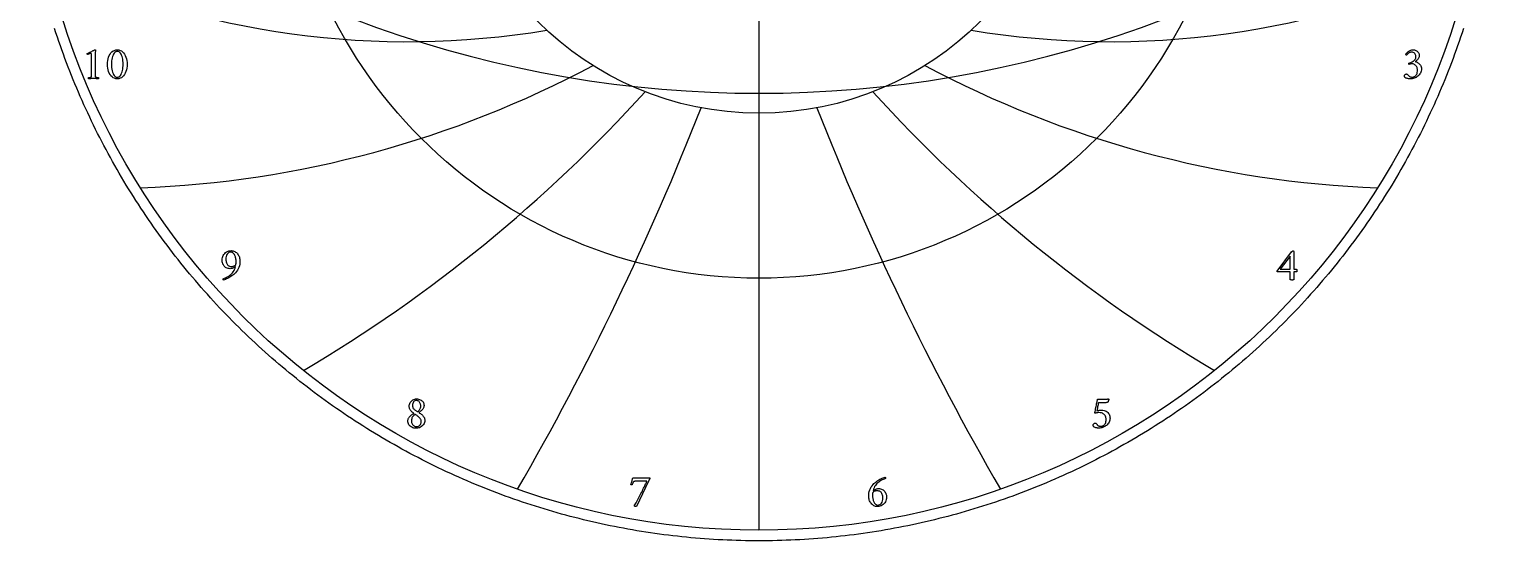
# Model space of a CAD drawing. Header units: millimetres. Extents: x -71 to 71, y -71 to 73.
# Drawn here: x -70.2 to 70.2, y -71.2 to -22 of the extents above; entities that cross this region are included whole.
import ezdxf

# ---------------------------------------------------------------- set-up
doc = ezdxf.new("R2010")
doc.units = ezdxf.units.MM
for name, color, linetype in [('CUT_OUTER', 1, 'Continuous'), ('ENGRAVE', 7, 'Continuous'), ('ENGRAVE_FINE', 8, 'Continuous'), ('TEXT', 5, 'Continuous')]:
    doc.layers.add(name, color=color, linetype=linetype)

msp = doc.modelspace()

# ---------------------------------------------------------------- linework, layer by layer
at = {"layer": 'CUT_OUTER'}
msp.add_lwpolyline([(67.7612, -21.9251), (67.6254, -22.3404), (67.487, -22.7549), (67.3462, -23.1686), (67.2027, -23.5814), (67.0568, -23.9933), (66.9083, -24.4043), (66.7573, -24.8144), (66.6038, -25.2235), (66.4477, -25.6317), (66.2892, -26.039), (66.1282, -26.4452), (65.9647, -26.8505), (65.7987, -27.2547), (65.6302, -27.6579), (65.4593, -28.0601), (65.2859, -28.4612), (65.11, -28.8613), (64.9317, -29.2603), (64.7509, -29.6581), (64.5677, -30.0549), (64.3821, -30.4505), (64.1941, -30.8449), (64.0036, -31.2382), (63.8107, -31.6304), (63.6154, -32.0213), (63.4178, -32.4111), (63.2177, -32.7996), (63.0152, -33.1868), (62.8104, -33.5729), (62.6033, -33.9576), (62.3937, -34.3411), (62.1818, -34.7233), (61.9676, -35.1042), (61.751, -35.4838), (61.5321, -35.862), (61.3109, -36.2389), (61.0874, -36.6144), (60.8616, -36.9885), (60.6335, -37.3613), (60.4031, -37.7326), (60.1705, -38.1025), (59.9355, -38.471), (59.6984, -38.838), (59.4589, -39.2036), (59.2173, -39.5677), (58.9734, -39.9303), (58.7273, -40.2914), (58.4789, -40.651), (58.2284, -41.0091), (57.9757, -41.3656), (57.7208, -41.7205), (57.4637, -42.0739), (57.2044, -42.4257), (56.943, -42.7759), (56.6795, -43.1245), (56.4138, -43.4715), (56.146, -43.8168), (55.8761, -44.1605), (55.6041, -44.5025), (55.33, -44.8428), (55.0538, -45.1815), (54.7755, -45.5184), (54.4952, -45.8537), (54.2128, -46.1872), (53.9284, -46.519), (53.642, -46.849), (53.3535, -47.1773), (53.063, -47.5037), (52.7705, -47.8284), (52.4761, -48.1513), (52.1796, -48.4724), (51.8812, -48.7917), (51.5809, -49.1091), (51.2786, -49.4246), (50.9743, -49.7384), (50.6682, -50.0502), (50.3601, -50.3601), (50.0502, -50.6682), (49.7384, -50.9743), (49.4246, -51.2786), (49.1091, -51.5809), (48.7917, -51.8812), (48.4724, -52.1796), (48.1513, -52.4761), (47.8284, -52.7705), (47.5037, -53.063), (47.1773, -53.3535), (46.849, -53.642), (46.519, -53.9284), (46.1872, -54.2128), (45.8537, -54.4952), (45.5184, -54.7755), (45.1815, -55.0538), (44.8428, -55.33), (44.5025, -55.6041), (44.1605, -55.8761), (43.8168, -56.146), (43.4715, -56.4138), (43.1245, -56.6795), (42.7759, -56.943), (42.4257, -57.2044), (42.0739, -57.4637), (41.7205, -57.7208), (41.3656, -57.9757), (41.0091, -58.2284), (40.651, -58.4789), (40.2914, -58.7273), (39.9303, -58.9734), (39.5677, -59.2173), (39.2036, -59.4589), (38.838, -59.6984), (38.471, -59.9355), (38.1025, -60.1705), (37.7326, -60.4031), (37.3613, -60.6335), (36.9885, -60.8616), (36.6144, -61.0874), (36.2389, -61.3109), (35.862, -61.5321), (35.4838, -61.751), (35.1042, -61.9676), (34.7233, -62.1818), (34.3411, -62.3937), (33.9576, -62.6033), (33.5729, -62.8104), (33.1868, -63.0152), (32.7996, -63.2177), (32.4111, -63.4178), (32.0213, -63.6154), (31.6304, -63.8107), (31.2382, -64.0036), (30.8449, -64.1941), (30.4505, -64.3821), (30.0549, -64.5677), (29.6581, -64.7509), (29.2603, -64.9317), (28.8613, -65.11), (28.4612, -65.2859), (28.0601, -65.4593), (27.6579, -65.6302), (27.2547, -65.7987), (26.8505, -65.9647), (26.4452, -66.1282), (26.039, -66.2892), (25.6317, -66.4477), (25.2235, -66.6038), (24.8144, -66.7573), (24.4043, -66.9083), (23.9933, -67.0568), (23.5814, -67.2027), (23.1686, -67.3462), (22.7549, -67.487), (22.3404, -67.6254), (21.9251, -67.7612), (21.5089, -67.8945), (21.0919, -68.0252), (20.6741, -68.1533), (20.2555, -68.2789), (19.8362, -68.4019), (19.4161, -68.5223), (18.9953, -68.6401), (18.5738, -68.7554), (18.1515, -68.8681), (17.7286, -68.9781), (17.305, -69.0856), (16.8808, -69.1905), (16.456, -69.2928), (16.0305, -69.3925), (15.6044, -69.4895), (15.1777, -69.5839), (14.7505, -69.6758), (14.3227, -69.765), (13.8943, -69.8515), (13.4655, -69.9355), (13.0361, -70.0168), (12.6062, -70.0954), (12.1759, -70.1715), (11.7451, -70.2449), (11.3139, -70.3156), (10.8822, -70.3837), (10.4501, -70.4492), (10.0177, -70.5119), (9.5848, -70.5721), (9.1516, -70.6296), (8.7181, -70.6844), (8.2842, -70.7366), (7.85, -70.7861), (7.4155, -70.8329), (6.9808, -70.8771), (6.5458, -70.9186), (6.1105, -70.9574), (5.675, -70.9935), (5.2393, -71.027), (4.8034, -71.0578), (4.3673, -71.086), (3.931, -71.1114), (3.4946, -71.1342), (3.0581, -71.1543), (2.6214, -71.1717), (2.1847, -71.1865), (1.7478, -71.1985), (1.3109, -71.2079), (0.874, -71.2146), (0.437, -71.2187), (0, -71.22), (-0.437, -71.2187), (-0.874, -71.2146), (-1.3109, -71.2079), (-1.7478, -71.1985), (-2.1847, -71.1865), (-2.6214, -71.1717), (-3.0581, -71.1543), (-3.4946, -71.1342), (-3.931, -71.1114), (-4.3673, -71.086), (-4.8034, -71.0578), (-5.2393, -71.027), (-5.675, -70.9935), (-6.1105, -70.9574), (-6.5458, -70.9186), (-6.9808, -70.8771), (-7.4155, -70.8329), (-7.85, -70.7861), (-8.2842, -70.7366), (-8.7181, -70.6844), (-9.1516, -70.6296), (-9.5848, -70.5721), (-10.0177, -70.5119), (-10.4501, -70.4492), (-10.8822, -70.3837), (-11.3139, -70.3156), (-11.7451, -70.2449), (-12.1759, -70.1715), (-12.6062, -70.0954), (-13.0361, -70.0168), (-13.4655, -69.9355), (-13.8943, -69.8515), (-14.3227, -69.765), (-14.7505, -69.6758), (-15.1777, -69.5839), (-15.6044, -69.4895), (-16.0305, -69.3925), (-16.456, -69.2928), (-16.8808, -69.1905), (-17.305, -69.0856), (-17.7286, -68.9781), (-18.1515, -68.8681), (-18.5738, -68.7554), (-18.9953, -68.6401), (-19.4161, -68.5223), (-19.8362, -68.4019), (-20.2555, -68.2789), (-20.6741, -68.1533), (-21.0919, -68.0252), (-21.5089, -67.8945), (-21.9251, -67.7612), (-22.3404, -67.6254), (-22.7549, -67.487), (-23.1686, -67.3462), (-23.5814, -67.2027), (-23.9933, -67.0568), (-24.4043, -66.9083), (-24.8144, -66.7573), (-25.2235, -66.6038), (-25.6317, -66.4477), (-26.039, -66.2892), (-26.4452, -66.1282), (-26.8505, -65.9647), (-27.2547, -65.7987), (-27.6579, -65.6302), (-28.0601, -65.4593), (-28.4612, -65.2859), (-28.8613, -65.11), (-29.2603, -64.9317), (-29.6581, -64.7509), (-30.0549, -64.5677), (-30.4505, -64.3821), (-30.8449, -64.1941), (-31.2382, -64.0036), (-31.6304, -63.8107), (-32.0213, -63.6154), (-32.4111, -63.4178), (-32.7996, -63.2177), (-33.1868, -63.0152), (-33.5729, -62.8104), (-33.9576, -62.6033), (-34.3411, -62.3937), (-34.7233, -62.1818), (-35.1042, -61.9676), (-35.4838, -61.751), (-35.862, -61.5321), (-36.2389, -61.3109), (-36.6144, -61.0874), (-36.9885, -60.8616), (-37.3613, -60.6335), (-37.7326, -60.4031), (-38.1025, -60.1705), (-38.471, -59.9355), (-38.838, -59.6984), (-39.2036, -59.4589), (-39.5677, -59.2173), (-39.9303, -58.9734), (-40.2914, -58.7273), (-40.651, -58.4789), (-41.0091, -58.2284), (-41.3656, -57.9757), (-41.7205, -57.7208), (-42.0739, -57.4637), (-42.4257, -57.2044), (-42.7759, -56.943), (-43.1245, -56.6795), (-43.4715, -56.4138), (-43.8168, -56.146), (-44.1605, -55.8761), (-44.5025, -55.6041), (-44.8428, -55.33), (-45.1815, -55.0538), (-45.5184, -54.7755), (-45.8537, -54.4952), (-46.1872, -54.2128), (-46.519, -53.9284), (-46.849, -53.642), (-47.1773, -53.3535), (-47.5037, -53.063), (-47.8284, -52.7705), (-48.1513, -52.4761), (-48.4724, -52.1796), (-48.7917, -51.8812), (-49.1091, -51.5809), (-49.4246, -51.2786), (-49.7384, -50.9743), (-50.0502, -50.6682), (-50.3601, -50.3601), (-50.6682, -50.0502), (-50.9743, -49.7384), (-51.2786, -49.4246), (-51.5809, -49.1091), (-51.8812, -48.7917), (-52.1796, -48.4724), (-52.4761, -48.1513), (-52.7705, -47.8284), (-53.063, -47.5037), (-53.3535, -47.1773), (-53.642, -46.849), (-53.9284, -46.519), (-54.2128, -46.1872), (-54.4952, -45.8537), (-54.7755, -45.5184), (-55.0538, -45.1815), (-55.33, -44.8428), (-55.6041, -44.5025), (-55.8761, -44.1605), (-56.146, -43.8168), (-56.4138, -43.4715), (-56.6795, -43.1245), (-56.943, -42.7759), (-57.2044, -42.4257), (-57.4637, -42.0739), (-57.7208, -41.7205), (-57.9757, -41.3656), (-58.2284, -41.0091), (-58.4789, -40.651), (-58.7273, -40.2914), (-58.9734, -39.9303), (-59.2173, -39.5677), (-59.4589, -39.2036), (-59.6984, -38.838), (-59.9355, -38.471), (-60.1705, -38.1025), (-60.4031, -37.7326), (-60.6335, -37.3613), (-60.8616, -36.9885), (-61.0874, -36.6144), (-61.3109, -36.2389), (-61.5321, -35.862), (-61.751, -35.4838), (-61.9676, -35.1042), (-62.1818, -34.7233), (-62.3937, -34.3411), (-62.6033, -33.9576), (-62.8104, -33.5729), (-63.0152, -33.1868), (-63.2177, -32.7996), (-63.4178, -32.4111), (-63.6154, -32.0213), (-63.8107, -31.6304), (-64.0036, -31.2382), (-64.1941, -30.8449), (-64.3821, -30.4505), (-64.5677, -30.0549), (-64.7509, -29.6581), (-64.9317, -29.2603), (-65.11, -28.8613), (-65.2859, -28.4612), (-65.4593, -28.0601), (-65.6302, -27.6579), (-65.7987, -27.2547), (-65.9647, -26.8505), (-66.1282, -26.4452), (-66.2892, -26.039), (-66.4477, -25.6317), (-66.6038, -25.2235), (-66.7573, -24.8144), (-66.9083, -24.4043), (-67.0568, -23.9933), (-67.2027, -23.5814), (-67.3462, -23.1686), (-67.487, -22.7549), (-67.6254, -22.3404), (-67.7612, -21.9251)], dxfattribs=at)
at = {"layer": 'ENGRAVE'}
for points in [[(0, -70.2), (0, 70.2)], [(0, -70.2), (0, -30.0798)]]:
    msp.add_lwpolyline(points, dxfattribs=at)
for radius in [70.2, 45.9522, 30.0798]:
    msp.add_circle((0, 0), radius, dxfattribs=at)
for centre, radius, start, end in [((-33.8126, 58.5652), 81.7605, 244.919203, 279.430551), ((33.8126, 58.5652), 81.7605, 260.569449, 295.080797), ((-63.3354, 63.3354), 100.6695, 272.186225, 298.069736), ((63.3354, 63.3354), 100.6695, 241.930264, 267.813775), ((-115.8049, 66.86), 141.3953, 300.602742, 317.858416), ((115.8049, 66.86), 141.3953, 222.141584, 239.397258), ((-257.5953, 69.0224), 270.6123, 330.00844, 338.636277), ((257.5953, 69.0224), 270.6123, 201.363723, 209.99156)]:
    msp.add_arc(centre, radius, start, end, dxfattribs=at)
at = {"layer": 'ENGRAVE_FINE'}
msp.add_arc((0, 81.6225), 109.7821, 230.287975, 309.712025, dxfattribs=at)
at = {"layer": 'TEXT'}
for points in [[(-64.1946, -26.2529), (-64.1946, -24.5037), (-64.1958, -24.4608), (-64.1996, -24.4251), (-64.2058, -24.3965), (-64.2145, -24.3752), (-64.2263, -24.3597), (-64.2416, -24.3487), (-64.2606, -24.342), (-64.2831, -24.3398), (-64.3108, -24.3419), (-64.3451, -24.3481), (-64.3861, -24.3585), (-64.4337, -24.373), (-64.4816, -24.3889), (-64.5234, -24.4035), (-64.5591, -24.4166), (-64.5887, -24.4284), (-64.6061, -24.412), (-64.6186, -24.3941), (-64.6261, -24.3744), (-64.6286, -24.3531), (-64.6286, -24.3528), (-64.6286, -24.352), (-64.6286, -24.3506), (-64.6286, -24.3487), (-64.628, -24.3406), (-64.6263, -24.3343), (-64.6236, -24.3296), (-64.6197, -24.3265), (-64.5315, -24.2865), (-64.4442, -24.2463), (-64.3577, -24.2057), (-64.2721, -24.1649), (-64.1904, -24.1257), (-64.116, -24.0902), (-64.0487, -24.0582), (-63.9887, -24.0298), (-63.939, -24.0066), (-63.9029, -23.99), (-63.8803, -23.98), (-63.8713, -23.9767), (-63.8624, -23.9767), (-63.8522, -23.9783), (-63.8436, -23.9833), (-63.8367, -23.9916), (-63.8314, -24.0032), (-63.8273, -24.016), (-63.8237, -24.0276), (-63.8207, -24.0381), (-63.8182, -24.0475), (-63.8193, -24.0543), (-63.8226, -24.0747), (-63.8281, -24.1086), (-63.8359, -24.156), (-63.8436, -24.216), (-63.8492, -24.2872), (-63.8525, -24.3698), (-63.8536, -24.4638), (-63.8536, -26.2529), (-63.8535, -26.3008), (-63.853, -26.347), (-63.8523, -26.3915), (-63.8514, -26.4344), (-63.8493, -26.4746), (-63.8453, -26.5108), (-63.8393, -26.5432), (-63.8314, -26.5717), (-63.824, -26.5825), (-63.8104, -26.5927), (-63.7908, -26.6024), (-63.765, -26.6116), (-63.7358, -26.6197), (-63.7058, -26.6265), (-63.6749, -26.6319), (-63.6432, -26.6359), (-63.6135, -26.6388), (-63.5884, -26.6409), (-63.5681, -26.6422), (-63.5525, -26.6426), (-63.5465, -26.6531), (-63.5419, -26.6669), (-63.5388, -26.6841), (-63.537, -26.7046), (-63.5371, -26.725), (-63.5397, -26.7422), (-63.5448, -26.756), (-63.5525, -26.7666), (-63.6175, -26.7623), (-63.6798, -26.7583), (-63.7393, -26.7545), (-63.796, -26.7511), (-63.8525, -26.7482), (-63.9112, -26.7461), (-63.972, -26.7448), (-64.0352, -26.7444), (-64.0958, -26.7448), (-64.1536, -26.7461), (-64.2087, -26.7482), (-64.261, -26.7511), (-64.3139, -26.7545), (-64.3706, -26.7583), (-64.4312, -26.7623), (-64.4957, -26.7666), (-64.5033, -26.756), (-64.5084, -26.7422), (-64.5111, -26.725), (-64.5112, -26.7046), (-64.5094, -26.6841), (-64.5062, -26.6669), (-64.5017, -26.6531), (-64.4957, -26.6426), (-64.4801, -26.6422), (-64.4597, -26.6409), (-64.4347, -26.6388), (-64.4049, -26.6359), (-64.3732, -26.6319), (-64.3424, -26.6265), (-64.3123, -26.6197), (-64.2831, -26.6116), (-64.2577, -26.6024), (-64.2389, -26.5927), (-64.2267, -26.5825), (-64.2211, -26.5717), (-64.2131, -26.5432), (-64.2068, -26.5108), (-64.202, -26.4746), (-64.199, -26.4344), (-64.1971, -26.3915), (-64.1957, -26.347), (-64.1949, -26.3008), (-64.1946, -26.2529)], [(-61.728, -23.9811), (-61.5811, -23.993), (-61.4462, -24.0287), (-61.3232, -24.0882), (-61.2121, -24.1715), (-61.1132, -24.2746), (-61.0272, -24.3935), (-60.9538, -24.5282), (-60.8932, -24.6786), (-60.8457, -24.8406), (-60.8118, -25.0102), (-60.7915, -25.1872), (-60.7847, -25.3716), (-60.7916, -25.5561), (-60.8124, -25.7331), (-60.847, -25.9026), (-60.8954, -26.0647), (-60.957, -26.2152), (-61.031, -26.3503), (-61.1175, -26.4699), (-61.2165, -26.5739), (-61.3273, -26.6582), (-61.4495, -26.7184), (-61.5831, -26.7545), (-61.728, -26.7666), (-61.8691, -26.7545), (-62.0003, -26.7184), (-62.1215, -26.6582), (-62.2328, -26.5739), (-62.3329, -26.4699), (-62.4205, -26.3503), (-62.4956, -26.2152), (-62.5583, -26.0647), (-62.6077, -25.9026), (-62.643, -25.7331), (-62.6642, -25.5561), (-62.6712, -25.3716), (-62.6643, -25.1872), (-62.6435, -25.0102), (-62.6089, -24.8406), (-62.5605, -24.6786), (-62.4988, -24.5282), (-62.4243, -24.3935), (-62.3371, -24.2746), (-62.2372, -24.1715), (-62.1257, -24.0882), (-62.0036, -24.0287), (-61.8711, -23.993), (-61.728, -23.9811)], [(-61.7058, -24.1405), (-61.7934, -24.1509), (-61.8747, -24.182), (-61.9495, -24.2339), (-62.018, -24.3066), (-62.0796, -24.3967), (-62.1337, -24.5009), (-62.1804, -24.6192), (-62.2195, -24.7516), (-62.2505, -24.895), (-62.2727, -25.0461), (-62.2859, -25.205), (-62.2904, -25.3716), (-62.2859, -25.5364), (-62.2727, -25.6943), (-62.2505, -25.8453), (-62.2195, -25.9894), (-62.1809, -26.1229), (-62.1359, -26.2424), (-62.0846, -26.3477), (-62.0269, -26.4389), (-61.9636, -26.5125), (-61.8957, -26.5651), (-61.823, -26.5966), (-61.7457, -26.6071), (-61.6524, -26.5963), (-61.5674, -26.564), (-61.4908, -26.51), (-61.4224, -26.4344), (-61.3622, -26.3409), (-61.31, -26.2329), (-61.2659, -26.1106), (-61.2298, -25.9739), (-61.2017, -25.8269), (-61.1816, -25.6739), (-61.1696, -25.5147), (-61.1656, -25.3495), (-61.1698, -25.1833), (-61.1827, -25.0257), (-61.2042, -24.8766), (-61.2342, -24.7361), (-61.2718, -24.6069), (-61.3161, -24.4915), (-61.3671, -24.3899), (-61.4246, -24.3022), (-61.4879, -24.2314), (-61.5558, -24.1809), (-61.6285, -24.1506), (-61.7058, -24.1405)], [(62.9458, -23.9767), (63.0025, -23.9807), (63.062, -23.9927), (63.1243, -24.0128), (63.1893, -24.0409), (63.2534, -24.0767), (63.3128, -24.12), (63.3674, -24.1708), (63.4174, -24.2291), (63.459, -24.2944), (63.4888, -24.3664), (63.5067, -24.445), (63.5126, -24.5302), (63.5083, -24.5975), (63.4954, -24.662), (63.474, -24.7237), (63.444, -24.7826), (63.408, -24.8383), (63.3687, -24.89), (63.3261, -24.9379), (63.2801, -24.9819), (63.2338, -25.0218), (63.1899, -25.0572), (63.1485, -25.0882), (63.1096, -25.1148), (63.1727, -25.1278), (63.238, -25.1491), (63.3056, -25.1787), (63.3753, -25.2166), (63.4435, -25.2627), (63.5065, -25.3168), (63.5642, -25.379), (63.6167, -25.4491), (63.6603, -25.5273), (63.6914, -25.6135), (63.7101, -25.7078), (63.7163, -25.81), (63.7104, -25.9181), (63.6925, -26.0209), (63.6628, -26.1185), (63.6211, -26.2108), (63.5696, -26.2972), (63.5104, -26.3769), (63.4434, -26.4499), (63.3687, -26.5164), (63.2877, -26.5757), (63.2021, -26.6276), (63.1117, -26.672), (63.0166, -26.709), (62.9186, -26.7381), (62.8196, -26.7588), (62.7194, -26.7713), (62.6181, -26.7754), (62.5734, -26.7739), (62.5234, -26.7693), (62.4682, -26.7617), (62.4077, -26.7511), (62.3461, -26.7371), (62.2876, -26.7195), (62.2321, -26.6983), (62.1797, -26.6736), (62.1697, -26.6647), (62.1575, -26.6514), (62.1431, -26.6337), (62.1265, -26.6116), (62.111, -26.5869), (62.0999, -26.5618), (62.0933, -26.536), (62.0911, -26.5097), (62.0946, -26.4654), (62.1049, -26.4256), (62.1222, -26.3902), (62.1464, -26.3592), (62.1751, -26.334), (62.2057, -26.316), (62.2382, -26.3052), (62.2727, -26.3016), (62.3146, -26.3059), (62.3518, -26.3187), (62.3843, -26.3402), (62.4121, -26.3702), (62.4378, -26.4036), (62.4636, -26.435), (62.4898, -26.4645), (62.5162, -26.492), (62.5487, -26.5206), (62.5843, -26.5446), (62.6229, -26.5638), (62.6646, -26.5784), (62.7076, -26.589), (62.7504, -26.5966), (62.7929, -26.6012), (62.8351, -26.6027), (62.8928, -26.5987), (62.9508, -26.5867), (63.009, -26.5666), (63.0676, -26.5385), (63.1239, -26.5011), (63.1755, -26.4533), (63.2224, -26.3949), (63.2646, -26.3259), (63.2995, -26.2455), (63.3244, -26.1527), (63.3393, -26.0474), (63.3443, -25.9296), (63.3393, -25.8437), (63.3244, -25.763), (63.2995, -25.6876), (63.2646, -25.6174), (63.2219, -25.5533), (63.1733, -25.4962), (63.1189, -25.4459), (63.0587, -25.4026), (62.9946, -25.3677), (62.9286, -25.3428), (62.8607, -25.3279), (62.7908, -25.3229), (62.7552, -25.3243), (62.7194, -25.3284), (62.6832, -25.3354), (62.6469, -25.3451), (62.6124, -25.3553), (62.5821, -25.3639), (62.5559, -25.3708), (62.5339, -25.376), (62.5223, -25.3575), (62.514, -25.3373), (62.509, -25.3154), (62.5074, -25.2919), (62.5079, -25.2775), (62.5096, -25.2653), (62.5123, -25.2554), (62.5162, -25.2476), (62.6015, -25.2252), (62.6845, -25.1978), (62.7653, -25.1654), (62.8439, -25.1281), (62.9177, -25.0853), (62.984, -25.0367), (63.0428, -24.9823), (63.0941, -24.9221), (63.1358, -24.8553), (63.1655, -24.781), (63.1834, -24.6992), (63.1893, -24.6099), (63.1819, -24.5272), (63.1594, -24.4516), (63.1221, -24.3833), (63.0698, -24.3221), (63.0058, -24.2717), (62.9336, -24.2357), (62.8531, -24.2142), (62.7642, -24.207), (62.6978, -24.211), (62.6358, -24.223), (62.5782, -24.2431), (62.5251, -24.2712), (62.4768, -24.3035), (62.4337, -24.3365), (62.396, -24.37), (62.3634, -24.404), (62.3359, -24.4352), (62.3131, -24.4599), (62.2949, -24.4783), (62.2815, -24.4904), (62.2727, -24.4884), (62.2638, -24.4826), (62.2549, -24.4729), (62.2461, -24.4594), (62.2383, -24.4439), (62.2328, -24.4284), (62.2295, -24.4129), (62.2284, -24.3974), (62.2639, -24.3469), (62.3042, -24.2972), (62.3492, -24.2483), (62.3989, -24.2003), (62.453, -24.1546), (62.5112, -24.1129), (62.5736, -24.0749), (62.6402, -24.0409), (62.7108, -24.0128), (62.7852, -23.9927), (62.8636, -23.9807), (62.9458, -23.9767)], [(-51.5512, -46.0023), (-51.4802, -45.9779), (-51.4046, -45.9491), (-51.3241, -45.9159), (-51.239, -45.8783), (-51.1514, -45.8351), (-51.0636, -45.7853), (-50.9754, -45.7288), (-50.887, -45.6657), (-50.8005, -45.595), (-50.7182, -45.5157), (-50.64, -45.4278), (-50.5659, -45.3314), (-50.4985, -45.2252), (-50.4403, -45.1083), (-50.3911, -44.9806), (-50.3511, -44.842), (-50.4086, -44.8859), (-50.4702, -44.9245), (-50.5359, -44.9579), (-50.6058, -44.986), (-50.6757, -45.0082), (-50.7414, -45.0242), (-50.803, -45.0337), (-50.8604, -45.0369), (-50.9688, -45.0316), (-51.068, -45.0159), (-51.1581, -44.9896), (-51.239, -44.9528), (-51.3116, -44.9078), (-51.3763, -44.857), (-51.4333, -44.8004), (-51.4826, -44.738), (-51.5247, -44.6718), (-51.5601, -44.604), (-51.5889, -44.5346), (-51.611, -44.4634), (-51.6275, -44.3933), (-51.6393, -44.3267), (-51.6463, -44.2637), (-51.6487, -44.2044), (-51.6413, -44.0851), (-51.6193, -43.9708), (-51.5827, -43.8614), (-51.5313, -43.7571), (-51.4675, -43.6601), (-51.3935, -43.5728), (-51.3092, -43.4951), (-51.2147, -43.4272), (-51.1123, -43.372), (-51.0043, -43.3325), (-50.8909, -43.3089), (-50.7718, -43.301), (-50.6768, -43.3064), (-50.5864, -43.3226), (-50.5007, -43.3495), (-50.4198, -43.3873), (-50.3441, -43.434), (-50.2742, -43.4875), (-50.2101, -43.548), (-50.1519, -43.6154), (-50.0998, -43.6883), (-50.0544, -43.7654), (-50.0157, -43.8466), (-49.9836, -43.932), (-49.9584, -44.0193), (-49.9404, -44.1064), (-49.9296, -44.1931), (-49.926, -44.2796), (-49.9325, -44.4435), (-49.952, -44.6029), (-49.9846, -44.7579), (-50.0301, -44.9085), (-50.0886, -45.0521), (-50.1602, -45.1864), (-50.2447, -45.3112), (-50.3423, -45.4266), (-50.4209, -45.5091), (-50.5061, -45.5882), (-50.598, -45.6641), (-50.6966, -45.7366), (-50.7988, -45.8048), (-50.9019, -45.8678), (-51.0059, -45.9255), (-51.1106, -45.9779), (-51.214, -46.0246), (-51.3138, -46.0648), (-51.4099, -46.0987), (-51.5025, -46.1263), (-51.5166, -46.123), (-51.528, -46.113), (-51.5366, -46.0964), (-51.5424, -46.0731), (-51.5463, -46.0488), (-51.549, -46.0289), (-51.5507, -46.0134), (-51.5512, -46.0023)], [(-50.3157, -44.6516), (-50.3116, -44.6159), (-50.308, -44.5797), (-50.3049, -44.5429), (-50.3024, -44.5055), (-50.3005, -44.4678), (-50.2991, -44.4302), (-50.2983, -44.3926), (-50.298, -44.3549), (-50.2999, -44.281), (-50.3058, -44.2055), (-50.3154, -44.1282), (-50.329, -44.0494), (-50.3464, -43.971), (-50.3678, -43.8955), (-50.3929, -43.8227), (-50.422, -43.7527), (-50.4552, -43.6872), (-50.4929, -43.6281), (-50.5349, -43.5754), (-50.5814, -43.529), (-50.6321, -43.4913), (-50.6866, -43.4643), (-50.745, -43.4481), (-50.8073, -43.4427), (-50.9048, -43.4549), (-50.9938, -43.4914), (-51.0742, -43.5523), (-51.146, -43.6375), (-51.2051, -43.741), (-51.2473, -43.8567), (-51.2727, -43.9846), (-51.2811, -44.1246), (-51.2778, -44.2142), (-51.2678, -44.3012), (-51.2512, -44.3858), (-51.228, -44.4678), (-51.1972, -44.5447), (-51.1582, -44.6134), (-51.1109, -44.6742), (-51.0553, -44.7269), (-50.9908, -44.7695), (-50.9169, -44.8), (-50.8336, -44.8182), (-50.7408, -44.8243), (-50.6931, -44.8225), (-50.6429, -44.8171), (-50.5901, -44.8081), (-50.5349, -44.7955), (-50.4789, -44.7758), (-50.4237, -44.7452), (-50.3693, -44.7038), (-50.3157, -44.6516)], [(51.3653, -43.3143), (51.3817, -43.3159), (51.3957, -43.3209), (51.4072, -43.3292), (51.4162, -43.3408), (51.423, -43.3541), (51.4278, -43.3674), (51.4307, -43.3807), (51.4317, -43.394), (51.4317, -45.0989), (51.6885, -45.0989), (51.6993, -45.1022), (51.7096, -45.1122), (51.7192, -45.1288), (51.7284, -45.152), (51.7361, -45.1797), (51.7417, -45.2096), (51.745, -45.2417), (51.7461, -45.276), (51.7453, -45.2987), (51.7428, -45.3181), (51.7386, -45.3342), (51.7328, -45.3469), (51.4317, -45.3469), (51.4317, -46.1041), (51.4299, -46.1048), (51.4245, -46.1069), (51.4155, -46.1104), (51.4029, -46.1152), (51.3823, -46.1201), (51.3492, -46.1235), (51.3037, -46.1256), (51.2457, -46.1263), (51.1779, -46.1241), (51.1294, -46.1174), (51.1004, -46.1064), (51.0907, -46.0909), (51.0907, -45.3469), (49.8729, -45.3469), (49.8625, -45.3395), (49.8535, -45.3308), (49.8459, -45.3207), (49.8397, -45.3092), (49.8348, -45.2975), (49.8314, -45.2865), (49.8293, -45.2764), (49.8286, -45.2672), (51.2368, -43.425), (51.249, -43.4107), (51.2634, -43.3945), (51.28, -43.3764), (51.2988, -43.3563), (51.3179, -43.3379), (51.3354, -43.3248), (51.3511, -43.3169), (51.3653, -43.3143)], [(51.0907, -43.8324), (50.1209, -45.0989), (51.0907, -45.0989)], [(-32.9343, -57.5689), (-32.8389, -57.5736), (-32.7477, -57.5877), (-32.6607, -57.6112), (-32.5778, -57.6442), (-32.501, -57.686), (-32.4322, -57.7361), (-32.3714, -57.7945), (-32.3187, -57.8612), (-32.2761, -57.9359), (-32.2456, -58.0184), (-32.2274, -58.1086), (-32.2213, -58.2066), (-32.2263, -58.288), (-32.2412, -58.3638), (-32.2661, -58.4341), (-32.301, -58.4989), (-32.3429, -58.5586), (-32.389, -58.614), (-32.4392, -58.6649), (-32.4936, -58.7114), (-32.5494, -58.754), (-32.6038, -58.7933), (-32.6568, -58.8293), (-32.7084, -58.862), (-32.72, -58.867), (-32.7239, -58.8731), (-32.72, -58.8803), (-32.7084, -58.8886), (-32.6421, -58.9268), (-32.5761, -58.9705), (-32.5104, -59.0198), (-32.4449, -59.0746), (-32.3824, -59.1338), (-32.3254, -59.1963), (-32.2739, -59.2622), (-32.2279, -59.3314), (-32.1901, -59.4031), (-32.1632, -59.4764), (-32.147, -59.5514), (-32.1416, -59.6281), (-32.1488, -59.7338), (-32.1704, -59.834), (-32.2063, -59.9287), (-32.2567, -60.0178), (-32.3188, -60.0996), (-32.3901, -60.1722), (-32.4705, -60.2358), (-32.5601, -60.2901), (-32.656, -60.3337), (-32.7555, -60.3649), (-32.8586, -60.3836), (-32.9653, -60.3898), (-33.0794, -60.3842), (-33.1872, -60.3676), (-33.2887, -60.34), (-33.3837, -60.3012), (-33.4705, -60.2525), (-33.547, -60.1949), (-33.6133, -60.1285), (-33.6694, -60.0532), (-33.7139, -59.9705), (-33.7458, -59.8816), (-33.7649, -59.7867), (-33.7712, -59.6857), (-33.7673, -59.6165), (-33.7557, -59.5506), (-33.7363, -59.4881), (-33.7092, -59.4288), (-33.6763, -59.3729), (-33.6395, -59.3203), (-33.5988, -59.2711), (-33.5542, -59.2251), (-33.5076, -59.1825), (-33.4607, -59.1432), (-33.4135, -59.1072), (-33.366, -59.0746), (-33.3205, -59.0449), (-33.2791, -59.0181), (-33.2419, -58.994), (-33.2088, -58.9727), (-33.2022, -58.9663), (-33.2, -58.9605), (-33.2022, -58.9553), (-33.2088, -58.9506), (-33.2541, -58.9211), (-33.3013, -58.8858), (-33.3504, -58.8447), (-33.4014, -58.7978), (-33.4515, -58.7459), (-33.4978, -58.6898), (-33.5401, -58.6296), (-33.5786, -58.5653), (-33.6106, -58.4972), (-33.6334, -58.4258), (-33.6471, -58.3511), (-33.6517, -58.273), (-33.6454, -58.1817), (-33.6267, -58.0937), (-33.5956, -58.009), (-33.552, -57.9276), (-33.4982, -57.8516), (-33.4363, -57.7831), (-33.3664, -57.7221), (-33.2885, -57.6685), (-33.2049, -57.6249), (-33.118, -57.5938), (-33.0278, -57.5751), (-32.9343, -57.5689)], [(-32.9564, -57.7195), (-33.031, -57.7283), (-33.0998, -57.7549), (-33.1627, -57.7992), (-33.2199, -57.8612), (-33.2674, -57.9353), (-33.3013, -58.0162), (-33.3216, -58.1036), (-33.3284, -58.1977), (-33.3235, -58.2765), (-33.309, -58.3488), (-33.2848, -58.4149), (-33.2509, -58.4745), (-33.2103, -58.5283), (-33.1662, -58.5769), (-33.1184, -58.6202), (-33.0671, -58.6583), (-33.0156, -58.6923), (-32.9675, -58.7236), (-32.9226, -58.7521), (-32.8811, -58.7778), (-32.8761, -58.7798), (-32.87, -58.7812), (-32.8628, -58.782), (-32.8545, -58.7823), (-32.8526, -58.7823), (-32.8512, -58.7823), (-32.8504, -58.7823), (-32.8501, -58.7823), (-32.8437, -58.782), (-32.8379, -58.7812), (-32.8327, -58.7798), (-32.828, -58.7778), (-32.7649, -58.7308), (-32.7084, -58.6782), (-32.6586, -58.6201), (-32.6154, -58.5564), (-32.5805, -58.4872), (-32.5556, -58.4125), (-32.5407, -58.3322), (-32.5357, -58.2464), (-32.5389, -58.1828), (-32.5484, -58.1202), (-32.5643, -58.0588), (-32.5866, -57.9985), (-32.6147, -57.9412), (-32.6481, -57.8889), (-32.6867, -57.8415), (-32.7305, -57.7992), (-32.7795, -57.7643), (-32.8335, -57.7394), (-32.8925, -57.7244), (-32.9564, -57.7195)], [(32.9564, -58.6406), (33.08, -58.6478), (33.1939, -58.6694), (33.2981, -58.7053), (33.3926, -58.7557), (33.4771, -58.817), (33.5515, -58.8858), (33.6155, -58.962), (33.6694, -59.0458), (33.712, -59.1339), (33.7424, -59.2235), (33.7607, -59.3144), (33.7668, -59.4067), (33.7608, -59.5148), (33.743, -59.6176), (33.7132, -59.7151), (33.6716, -59.8074), (33.6201, -59.8938), (33.5609, -59.9735), (33.4939, -60.0466), (33.4192, -60.113), (33.3382, -60.1724), (33.2525, -60.2243), (33.1622, -60.2687), (33.0671, -60.3056), (32.9691, -60.3347), (32.87, -60.3555), (32.7699, -60.3679), (32.6686, -60.3721), (32.6239, -60.3705), (32.5739, -60.366), (32.5187, -60.3584), (32.4582, -60.3477), (32.3966, -60.3337), (32.3381, -60.3162), (32.2826, -60.295), (32.2301, -60.2702), (32.2202, -60.2614), (32.208, -60.2481), (32.1936, -60.2304), (32.177, -60.2082), (32.1615, -60.1836), (32.1504, -60.1584), (32.1438, -60.1327), (32.1416, -60.1064), (32.145, -60.0621), (32.1554, -60.0222), (32.1727, -59.9868), (32.1969, -59.9558), (32.2256, -59.9306), (32.2562, -59.9126), (32.2887, -59.9018), (32.3231, -59.8982), (32.3651, -59.9025), (32.4023, -59.9154), (32.4348, -59.9368), (32.4626, -59.9669), (32.4882, -60.0002), (32.5141, -60.0316), (32.5403, -60.0611), (32.5667, -60.0887), (32.5992, -60.1173), (32.6348, -60.1412), (32.6734, -60.1605), (32.715, -60.175), (32.7581, -60.1857), (32.8008, -60.1933), (32.8433, -60.1978), (32.8855, -60.1994), (32.9432, -60.1953), (33.0012, -60.1833), (33.0595, -60.1632), (33.118, -60.1352), (33.1744, -60.0978), (33.226, -60.0499), (33.2729, -59.9915), (33.3151, -59.9226), (33.35, -59.8422), (33.3749, -59.7493), (33.3898, -59.644), (33.3948, -59.5262), (33.3905, -59.4569), (33.3776, -59.3862), (33.3562, -59.3141), (33.3262, -59.2406), (33.2867, -59.1692), (33.237, -59.1033), (33.1771, -59.043), (33.107, -58.9882), (33.0253, -58.9427), (32.9309, -58.9101), (32.8238, -58.8906), (32.704, -58.8841), (32.6655, -58.8854), (32.6209, -58.8891), (32.5703, -58.8953), (32.5136, -58.9041), (32.4579, -58.9144), (32.4106, -58.9256), (32.3716, -58.9377), (32.3409, -58.9506), (32.3343, -58.9493), (32.3281, -58.9456), (32.3222, -58.9393), (32.3165, -58.9306), (32.3117, -58.9205), (32.3082, -58.9101), (32.3061, -58.8995), (32.3054, -58.8886), (32.3298, -58.7668), (32.3541, -58.645), (32.3785, -58.5232), (32.4028, -58.4014), (32.4268, -58.2817), (32.4499, -58.1662), (32.4722, -58.0548), (32.4936, -57.9475), (32.5134, -57.8472), (32.5307, -57.7566), (32.5455, -57.6756), (32.5578, -57.6043), (33.1955, -57.6043), (33.2401, -57.6038), (33.2852, -57.6021), (33.3309, -57.5993), (33.3771, -57.5955), (33.4217, -57.5909), (33.4623, -57.5861), (33.4992, -57.5809), (33.5321, -57.5755), (33.5592, -57.5707), (33.5786, -57.5672), (33.5902, -57.5652), (33.5941, -57.5645), (33.6047, -57.5708), (33.6146, -57.5766), (33.6236, -57.5819), (33.6317, -57.5866), (33.6385, -57.5916), (33.6433, -57.5977), (33.6463, -57.6049), (33.6472, -57.6132), (33.6463, -57.6225), (33.6433, -57.637), (33.6385, -57.6568), (33.6317, -57.6818), (33.6231, -57.7102), (33.6129, -57.7399), (33.601, -57.7711), (33.5874, -57.8036), (33.5724, -57.8357), (33.5559, -57.8656), (33.538, -57.8933), (33.5188, -57.9187), (33.4723, -57.9232), (33.4214, -57.9276), (33.366, -57.932), (33.3062, -57.9365), (33.2415, -57.9403), (33.1712, -57.9431), (33.0953, -57.9448), (33.014, -57.9453), (32.6508, -57.9453), (32.631, -58.0432), (32.6115, -58.1418), (32.5923, -58.2413), (32.5733, -58.3417), (32.5544, -58.4412), (32.5351, -58.5382), (32.5156, -58.6327), (32.4958, -58.7247), (32.5436, -58.7077), (32.5983, -58.692), (32.6598, -58.6778), (32.7283, -58.6649), (32.7966, -58.6543), (32.8573, -58.6467), (32.9106, -58.6421), (32.9564, -58.6406)], [(-32.9564, -60.2348), (-32.8555, -60.2265), (-32.7654, -60.2016), (-32.6861, -60.1601), (-32.6176, -60.1019), (-32.5624, -60.0303), (-32.523, -59.9481), (-32.4993, -59.8553), (-32.4914, -59.7521), (-32.4961, -59.6866), (-32.5102, -59.6231), (-32.5338, -59.5615), (-32.5667, -59.5019), (-32.606, -59.4449), (-32.6486, -59.3912), (-32.6946, -59.3408), (-32.7438, -59.2938), (-32.7939, -59.2504), (-32.8424, -59.2113), (-32.8891, -59.1763), (-32.9343, -59.1454), (-32.9744, -59.1194), (-33.0062, -59.0989), (-33.0297, -59.084), (-33.045, -59.0746), (-33.0533, -59.0707), (-33.0605, -59.0679), (-33.0666, -59.0662), (-33.0715, -59.0657), (-33.0776, -59.066), (-33.0826, -59.0668), (-33.0865, -59.0682), (-33.0892, -59.0701), (-33.1719, -59.1274), (-33.2426, -59.1886), (-33.3014, -59.2536), (-33.3483, -59.3225), (-33.3842, -59.3975), (-33.4098, -59.4809), (-33.4251, -59.5725), (-33.4302, -59.6724), (-33.4258, -59.7578), (-33.4125, -59.8368), (-33.3904, -59.9094), (-33.3594, -59.9757), (-33.3216, -60.0351), (-33.2791, -60.087), (-33.2319, -60.1314), (-33.18, -60.1684), (-33.1254, -60.1974), (-33.0699, -60.2182), (-33.0136, -60.2306), (-32.9564, -60.2348)], [(-10.8292, -65.1632), (-10.7863, -65.1628), (-10.7417, -65.1615), (-10.6955, -65.1595), (-10.6476, -65.1566), (-10.6039, -65.1537), (-10.5701, -65.1516), (-10.5463, -65.1503), (-10.5325, -65.1499), (-10.5208, -65.1524), (-10.5125, -65.1599), (-10.5075, -65.1723), (-10.5059, -65.1898), (-10.5084, -65.214), (-10.5158, -65.2424), (-10.5283, -65.2749), (-10.5457, -65.3116), (-10.5659, -65.351), (-10.5867, -65.3918), (-10.608, -65.434), (-10.6299, -65.4776), (-11.768, -67.9088), (-11.7757, -67.9146), (-11.7857, -67.9188), (-11.7979, -67.9213), (-11.8123, -67.9221), (-11.838, -67.9206), (-11.8665, -67.916), (-11.8978, -67.9084), (-11.9318, -67.8977), (-11.9628, -67.8851), (-11.985, -67.8717), (-11.9982, -67.8575), (-12.0027, -67.8424), (-11.9459, -67.7538), (-11.8864, -67.6564), (-11.8242, -67.5501), (-11.7591, -67.435), (-11.6923, -67.3137), (-11.6246, -67.1892), (-11.5561, -67.0613), (-11.4868, -66.9301), (-11.4179, -66.7978), (-11.3506, -66.6666), (-11.285, -66.5366), (-11.2211, -66.4076), (-11.1596, -66.2821), (-11.1015, -66.1624), (-11.0467, -66.0485), (-10.9952, -65.9404), (-10.9479, -65.8405), (-10.9055, -65.7511), (-10.8682, -65.6722), (-10.8358, -65.6038), (-10.8096, -65.5486), (-10.791, -65.5092), (-10.7798, -65.4855), (-10.776, -65.4776), (-11.8743, -65.4776), (-11.9346, -65.4826), (-11.9872, -65.4975), (-12.032, -65.5225), (-12.0691, -65.5573), (-12.1012, -65.603), (-12.1311, -65.6603), (-12.1588, -65.7292), (-12.1842, -65.8097), (-12.1892, -65.8214), (-12.1997, -65.8297), (-12.2158, -65.8347), (-12.2374, -65.8363), (-12.245, -65.8358), (-12.2545, -65.8341), (-12.266, -65.8313), (-12.2795, -65.8275), (-12.2929, -65.823), (-12.3044, -65.8186), (-12.3139, -65.8142), (-12.3215, -65.8097), (-12.2932, -65.7208), (-12.2656, -65.631), (-12.2389, -65.5403), (-12.213, -65.4488), (-12.1894, -65.3621), (-12.1693, -65.2855), (-12.1528, -65.2193), (-12.14, -65.1632)], [(11.4846, -66.1906), (11.5929, -66.1958), (11.6921, -66.2116), (11.7822, -66.2379), (11.8632, -66.2747), (11.9357, -66.3197), (12.0005, -66.3705), (12.0575, -66.4271), (12.1067, -66.4895), (12.149, -66.5557), (12.1848, -66.6235), (12.2143, -66.6929), (12.2374, -66.7641), (12.2548, -66.8342), (12.2673, -66.9008), (12.2747, -66.9638), (12.2772, -67.0231), (12.2699, -67.1406), (12.2479, -67.254), (12.2112, -67.3631), (12.1599, -67.4682), (12.0962, -67.5662), (12.0226, -67.6542), (11.939, -67.7322), (11.8455, -67.8003), (11.7438, -67.8555), (11.6357, -67.895), (11.5212, -67.9186), (11.4004, -67.9265), (11.3053, -67.9211), (11.215, -67.9049), (11.1293, -67.8779), (11.0484, -67.8402), (10.9727, -67.7935), (10.9028, -67.74), (10.8387, -67.6795), (10.7804, -67.6121), (10.7283, -67.5392), (10.6825, -67.4621), (10.643, -67.3809), (10.61, -67.2955), (10.5838, -67.2081), (10.5651, -67.1211), (10.5539, -67.0343), (10.5502, -66.9478), (10.5568, -66.784), (10.5767, -66.6246), (10.61, -66.4696), (10.6564, -66.319), (10.7157, -66.1754), (10.7871, -66.0411), (10.8707, -65.9163), (10.9664, -65.8009), (11.0468, -65.7184), (11.1331, -65.6393), (11.2251, -65.5634), (11.3229, -65.4909), (11.4242, -65.4225), (11.5266, -65.3592), (11.6301, -65.3008), (11.7348, -65.2473), (11.8381, -65.2), (11.9379, -65.1599), (12.0341, -65.1269), (12.1267, -65.1012), (12.1408, -65.1044), (12.1521, -65.1139), (12.1607, -65.1299), (12.1665, -65.1521), (12.1704, -65.1758), (12.1732, -65.1959), (12.1748, -65.2123), (12.1754, -65.2252), (12.1044, -65.2496), (12.0287, -65.2783), (11.9483, -65.3116), (11.8632, -65.3492), (11.7756, -65.3924), (11.6877, -65.4422), (11.5996, -65.4987), (11.5111, -65.5618), (11.4248, -65.6325), (11.3428, -65.7118), (11.2654, -65.7996), (11.1923, -65.8961), (11.1256, -66.0022), (11.0672, -66.1192), (11.0171, -66.2469), (10.9753, -66.3854), (11.0345, -66.3416), (11.0971, -66.303), (11.1629, -66.2696), (11.2321, -66.2415), (11.3011, -66.2192), (11.3661, -66.2033), (11.4273, -66.1938), (11.4846, -66.1906)], [(10.9399, -66.5759), (10.9357, -66.6116), (10.9321, -66.6478), (10.9291, -66.6846), (10.9266, -66.722), (10.9246, -66.7596), (10.9233, -66.7973), (10.9224, -66.8349), (10.9222, -66.8726), (10.9241, -66.9465), (10.9299, -67.022), (10.9396, -67.0992), (10.9532, -67.1781), (10.9707, -67.2564), (10.9925, -67.332), (11.0183, -67.4048), (11.0484, -67.4748), (11.0825, -67.5403), (11.1209, -67.5994), (11.1634, -67.6521), (11.21, -67.6985), (11.2606, -67.7362), (11.3152, -67.7632), (11.3736, -67.7794), (11.4358, -67.7848), (11.5352, -67.7726), (11.6252, -67.7361), (11.7057, -67.6752), (11.7768, -67.59), (11.835, -67.4864), (11.8765, -67.3708), (11.9014, -67.2429), (11.9097, -67.1028), (11.9062, -67.0115), (11.8958, -66.9235), (11.8785, -66.8388), (11.8543, -66.7574), (11.8226, -66.6816), (11.7829, -66.6135), (11.7352, -66.5532), (11.6794, -66.5006), (11.6149, -66.458), (11.541, -66.4275), (11.4577, -66.4092), (11.365, -66.4032), (11.3172, -66.405), (11.267, -66.4103), (11.2143, -66.4193), (11.1591, -66.4319), (11.103, -66.4517), (11.0478, -66.4823), (10.9934, -66.5237), (10.9399, -66.5759)]]:
    msp.add_lwpolyline(points, close=True, dxfattribs=at)

doc.saveas('drawing.dxf')
